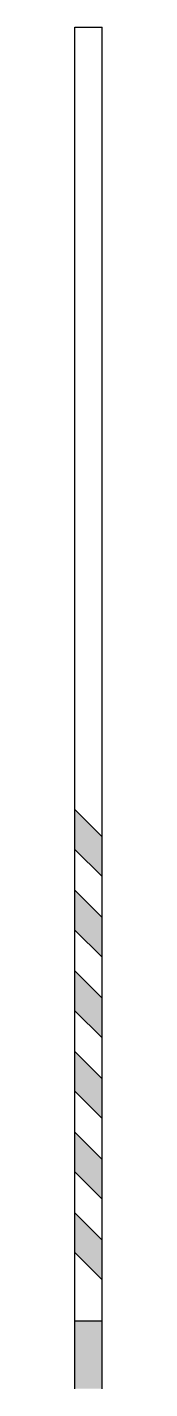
# Model space of a CAD drawing. Extents: x -0.05 to 0.05, y 0 to 5.
import ezdxf

# ---------------------------------------------------------------- set-up
doc = ezdxf.new("R2010")
doc.units = 0
doc.header["$LTSCALE"] = 0.0006
doc.header["$MEASUREMENT"] = 0
doc.layers.get('0').update_dxf_attribs({"linetype": 'CONTINUOUS'})

msp = doc.modelspace()

# ---------------------------------------------------------------- linework, layer by layer
for points in [[(-0.05, 0), (-0.05, 5)], [(-0.05, 5), (0.05, 5)], [(0.05, 0), (0.05, 5)], [(0.05, 2.0269), (-0.05, 2.1269)], [(0.05, 1.8807), (-0.05, 1.9807)], [(0.05, 1.7307), (-0.05, 1.8307)], [(0.05, 1.5846), (-0.05, 1.6846)], [(0.05, 1.4346), (-0.05, 1.5346)], [(0.05, 1.2884), (-0.05, 1.3884)], [(0.05, 1.1384), (-0.05, 1.2384)], [(0.05, 0.9923), (-0.05, 1.0923)], [(0.05, 0.8423), (-0.05, 0.9423)], [(0.05, 0.6961), (-0.05, 0.7961)], [(0.05, 0.5461), (-0.05, 0.6461)], [(0.05, 0.4), (-0.05, 0.5)], [(-0.05, 0.25), (0.05, 0.25)]]:
    msp.add_lwpolyline(points)
for points in [[(-0.05, 2.1269), (0.05, 2.0269), (-0.05, 1.9807), (0.05, 1.8807)], [(-0.05, 1.8307), (0.05, 1.7307), (-0.05, 1.6846), (0.05, 1.5846)], [(-0.05, 1.5346), (0.05, 1.4346), (-0.05, 1.3884), (0.05, 1.2884)], [(-0.05, 1.2384), (0.05, 1.1384), (-0.05, 1.0923), (0.05, 0.9923)], [(-0.05, 0.9423), (0.05, 0.8423), (-0.05, 0.7961), (0.05, 0.6961)], [(-0.05, 0.6461), (0.05, 0.5461), (-0.05, 0.5), (0.05, 0.4)], [(-0.05, 0.25), (0.05, 0.25), (-0.05, 0), (0.05, 0)]]:
    msp.add_solid(points)

doc.saveas('drawing.dxf')
